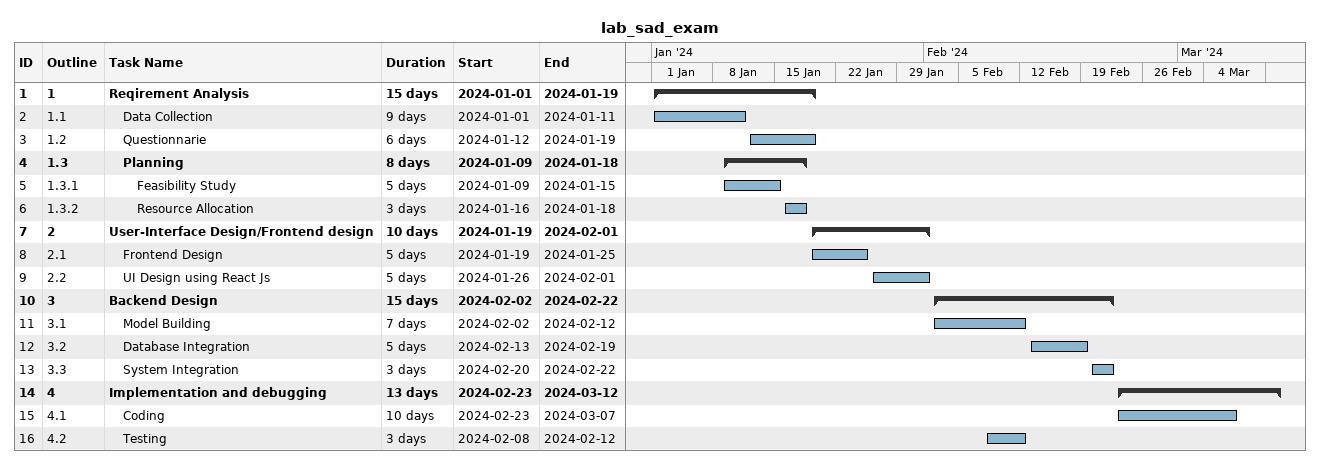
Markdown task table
lab_sad_exam

| ID | WBS | Task | Duration | Start | Finish |
|---|---|---|---|---|---|
| 1 | 1 | **Reqirement Analysis** | 15d | 2024-01-01 | 2024-01-19 |
| 2 | 1.1 | Data Collection | 9d | 2024-01-01 | 2024-01-11 |
| 3 | 1.2 | Questionnarie | 6d | 2024-01-12 | 2024-01-19 |
| 4 | 1.3 | **Planning** | 8d | 2024-01-09 | 2024-01-18 |
| 5 | 1.3.1 | Feasibility Study | 5d | 2024-01-09 | 2024-01-15 |
| 6 | 1.3.2 | Resource Allocation | 3d | 2024-01-16 | 2024-01-18 |
| 7 | 2 | **User-Interface Design/Frontend design** | 10d | 2024-01-19 | 2024-02-01 |
| 8 | 2.1 | Frontend Design | 5d | 2024-01-19 | 2024-01-25 |
| 9 | 2.2 | UI Design using React Js | 5d | 2024-01-26 | 2024-02-01 |
| 10 | 3 | **Backend Design** | 15d | 2024-02-02 | 2024-02-22 |
| 11 | 3.1 | Model Building | 7d | 2024-02-02 | 2024-02-12 |
| 12 | 3.2 | Database Integration | 5d | 2024-02-13 | 2024-02-19 |
| 13 | 3.3 | System Integration | 3d | 2024-02-20 | 2024-02-22 |
| 14 | 4 | **Implementation and debugging** | 13d | 2024-02-23 | 2024-03-12 |
| 15 | 4.1 | Coding | 10d | 2024-02-23 | 2024-03-07 |
| 16 | 4.2 | Testing | 3d | 2024-02-08 | 2024-02-12 |
